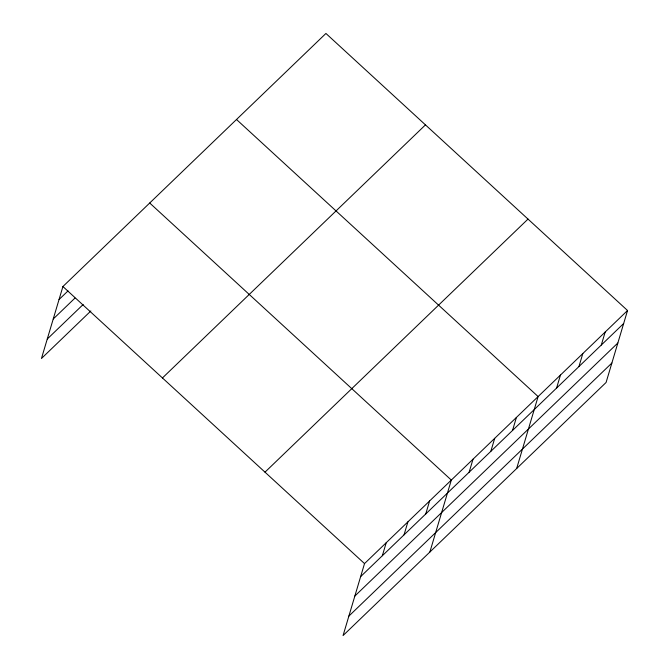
<?xml version="1.0" encoding="UTF-8"?>
<svg xmlns="http://www.w3.org/2000/svg" width="669" height="669" viewBox="0 0 669 669"><rect width="100%" height="100%" fill="white"/><g stroke="black" fill="none" stroke-linecap="round" stroke-linejoin="round"><path stroke-width="1" d="M627.539 310.516L364.521 563.591L343.072 635.55L606.081 382.476L627.539 310.516L325.928 33.45L62.919 286.524L41.461 358.484L90.85 310.968M382.342 555.73L386.222 542.718M404.034 534.849L407.914 521.837M425.735 513.976L429.615 500.956M429.866 552.034L451.316 480.074L149.714 203.016M469.136 472.214L473.016 459.202M490.829 451.332L494.709 438.32M512.529 430.46L516.409 417.439M516.66 468.517L538.11 396.558L236.508 119.5M556.583 388.062L560.463 375.05M578.944 366.553L582.824 353.541M601.297 345.045L605.177 332.025M59.039 299.545L68.012 290.906M53.236 318.996L74.936 298.115M47.265 339.032L83.182 304.479M162.442 377.96L425.459 124.886M264.991 472.163L528.008 219.081M360.641 576.611L623.659 323.528M354.838 596.062L617.855 342.98M348.867 616.099L611.884 363.024M62.919 286.524L364.521 563.591"/></g></svg>
